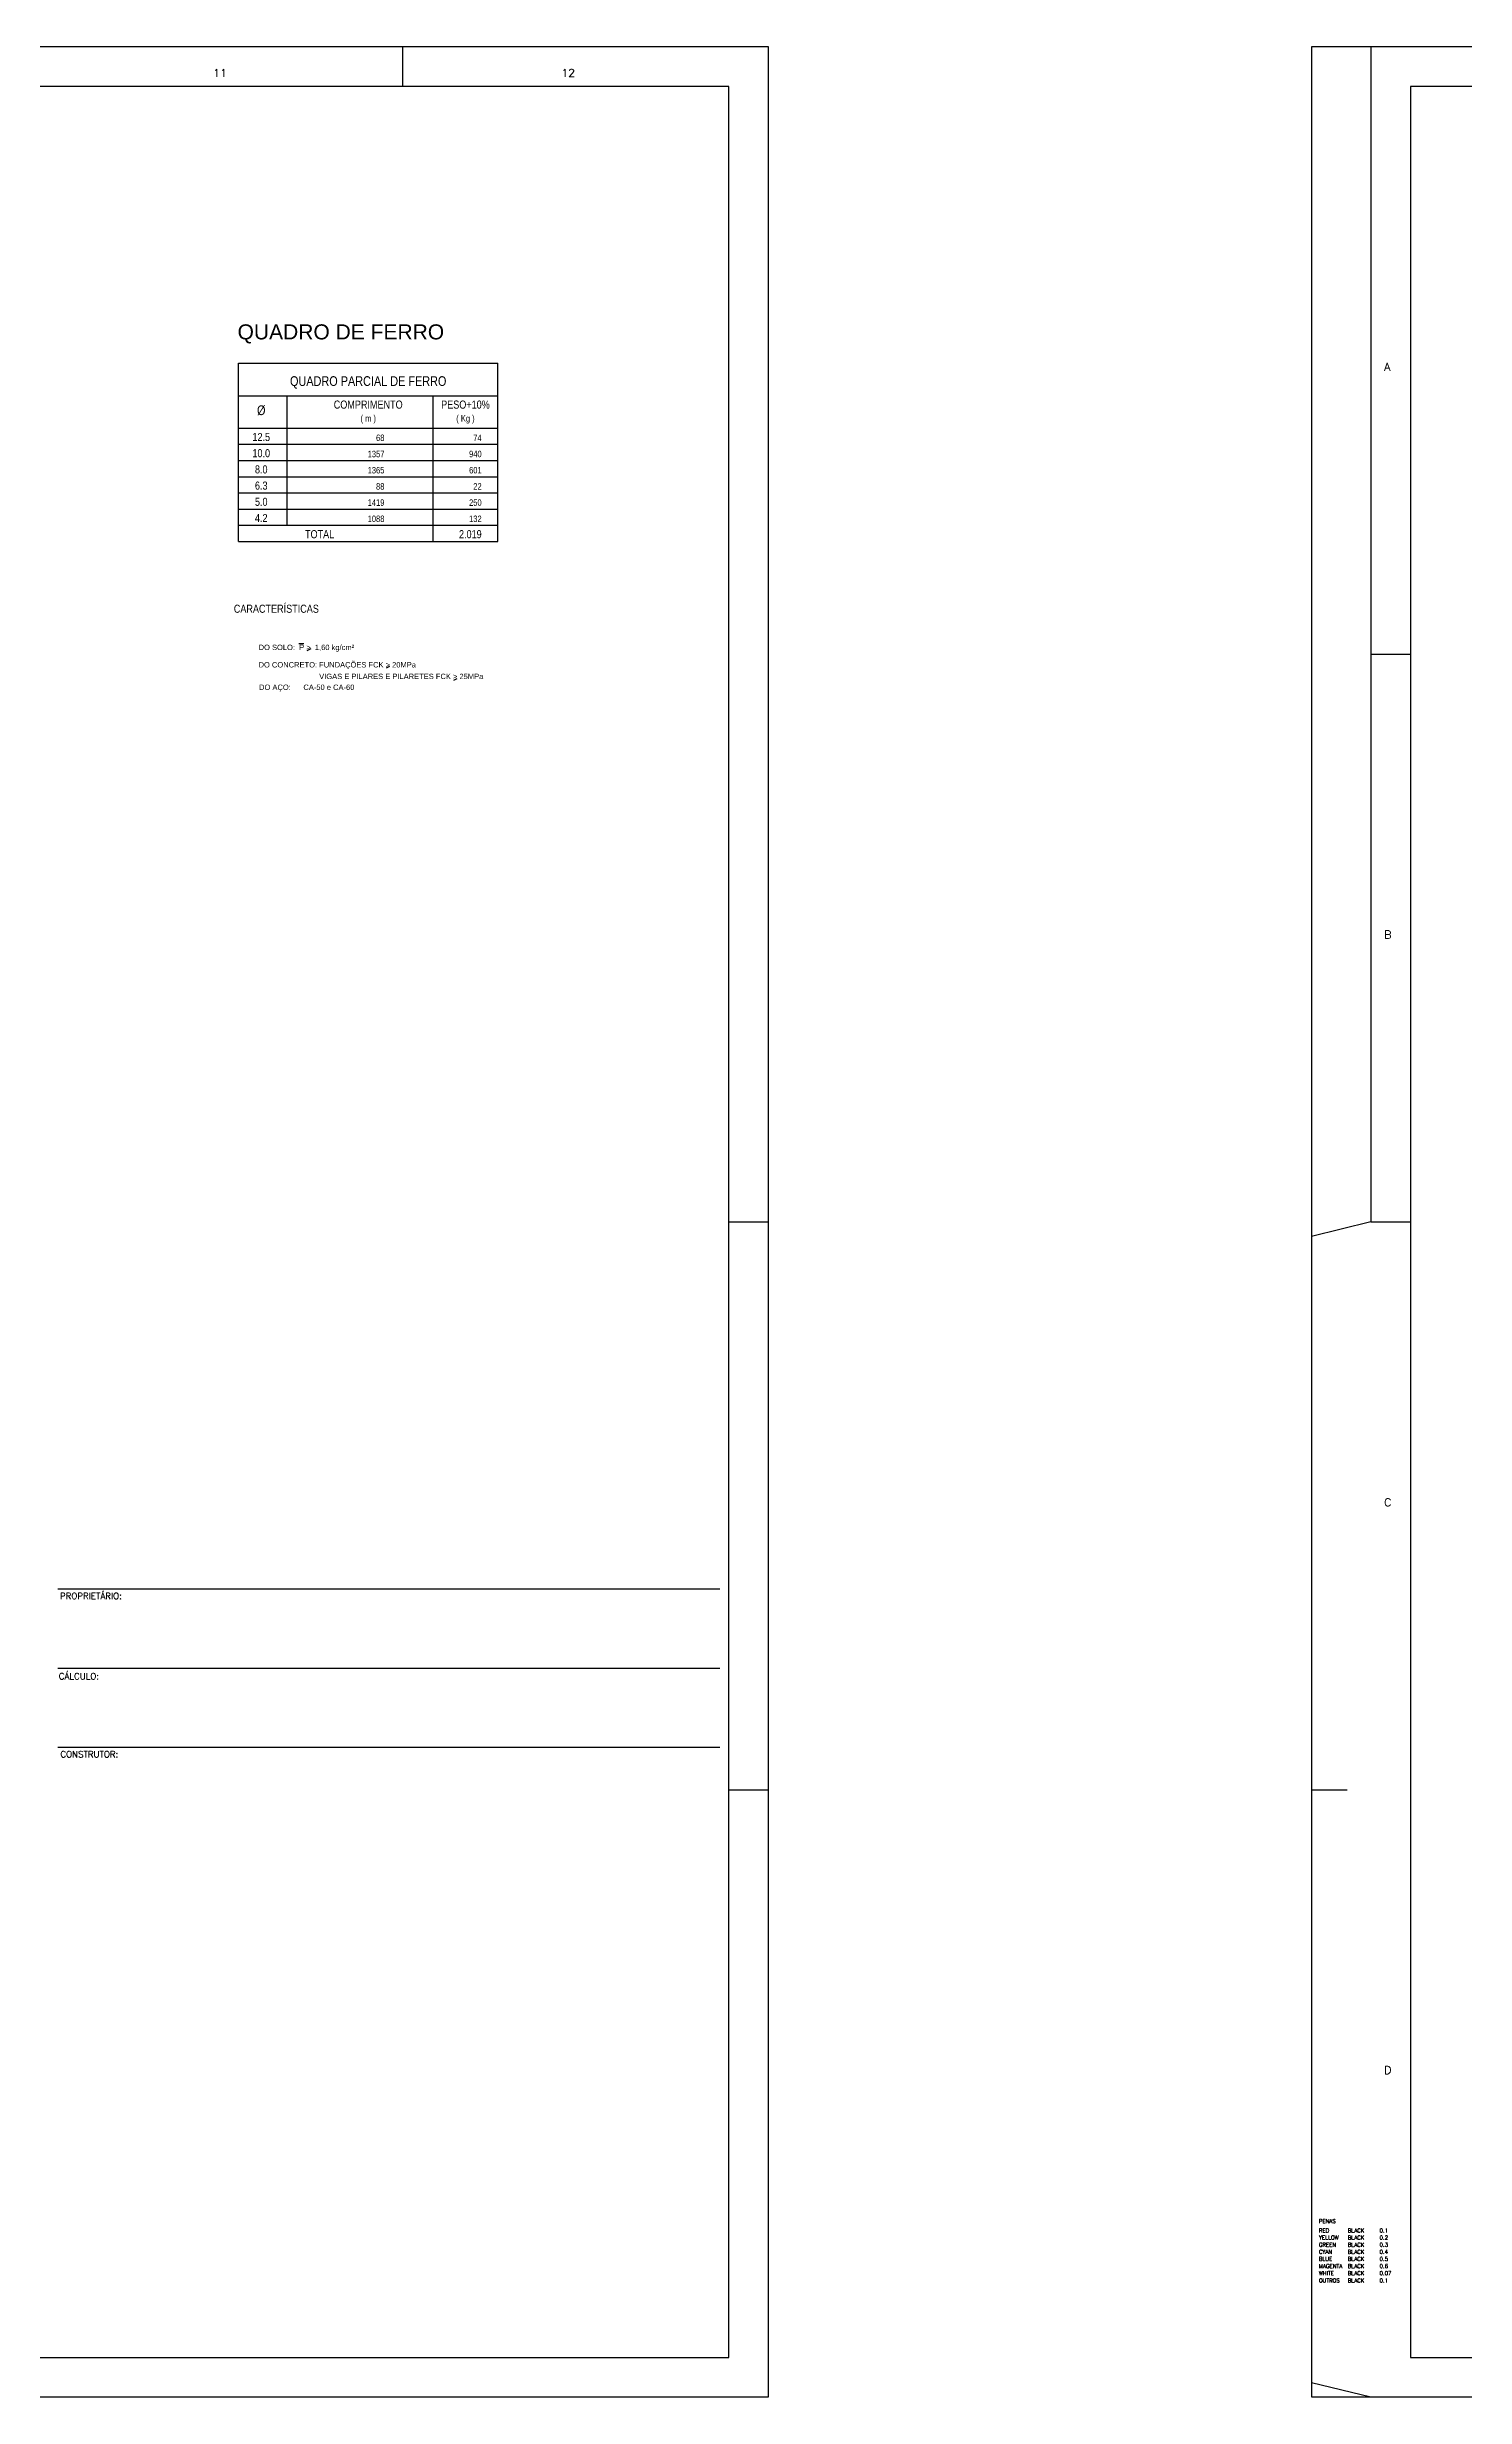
# Model space of a CAD drawing. Header units: millimetres. Extents: x 3659 to 4048, y 1324 to 1399.
# Drawn here: x 3705.69 to 3723.61, y 1324.33 to 1354.03 of the extents above; entities that cross this region are included whole.
import ezdxf
from ezdxf.enums import TextEntityAlignment as Align

# ---------------------------------------------------------------- set-up
doc = ezdxf.new("R2010")
doc.units = ezdxf.units.MM
for name, color, linetype in [('HC_TABELA', 7, 'Continuous'), ('MATRIZ', 8, 'Continuous'), ('Moldura', 2, 'Continuous'), ('PAREDE-CORTADA', 22, 'Continuous'), ('Texto 1', 2, 'Continuous')]:
    doc.layers.add(name, color=color, linetype=linetype)
doc.styles.add('maloca 1', font='romans.shx')
doc.styles.add('ROMANS', font='arial.ttf')

msp = doc.modelspace()

# ---------------------------------------------------------------- linework, layer by layer
at = {"layer": 'HC_TABELA', "color": 3}
for p, q in [((3708.113217, 1350.034187), (3711.389217, 1350.034187)), ((3708.113217, 1347.781937), (3708.113217, 1350.034187)), ((3711.389217, 1347.781937), (3711.389217, 1350.034187)), ((3708.113217, 1349.624687), (3711.389217, 1349.624687)), ((3708.727467, 1347.986687), (3708.727467, 1349.624687)), ((3710.570217, 1347.781937), (3710.570217, 1349.624687)), ((3708.113217, 1349.215187), (3711.389217, 1349.215187)), ((3708.113217, 1347.986687), (3711.389217, 1347.986687)), ((3708.113217, 1347.781937), (3711.389217, 1347.781937))]:
    msp.add_line(p, q, dxfattribs=at)
at = {"layer": 'HC_TABELA', "color": 1}
for p, q in [((3708.113217, 1349.215187), (3711.389217, 1349.215187)), ((3708.113217, 1349.010437), (3711.389217, 1349.010437)), ((3708.113217, 1348.805687), (3711.389217, 1348.805687)), ((3708.113217, 1348.600937), (3711.389217, 1348.600937)), ((3708.113217, 1348.396187), (3711.389217, 1348.396187)), ((3708.113217, 1348.191437), (3711.389217, 1348.191437)), ((3708.113217, 1347.986687), (3711.389217, 1347.986687))]:
    msp.add_line(p, q, dxfattribs=at)
at = {"layer": 'MATRIZ', "color": 2}
msp.add_line((3708.874241, 1346.493334), (3708.938181, 1346.493334), dxfattribs=at)
at = {"layer": 'Moldura', "color": 1}
for p, q in [((3710.182761, 1354.03132), (3710.182761, 1353.53132)), ((3722.41888, 1346.35632), (3722.91888, 1346.35632)), ((3714.307761, 1339.18132), (3714.807761, 1339.18132)), ((3722.41888, 1339.18132), (3722.91888, 1339.18132)), ((3705.829245, 1334.544294), (3714.193356, 1334.544294)), ((3705.829245, 1333.544294), (3714.193356, 1333.544294)), ((3705.829245, 1332.544294), (3714.193356, 1332.544294)), ((3714.307761, 1332.00632), (3714.807761, 1332.00632)), ((3721.66888, 1332.00632), (3722.11888, 1332.00632))]:
    msp.add_line(p, q, dxfattribs=at)
for points in [[(3658.932761, 1324.33132), (3714.807761, 1324.33132), (3714.807761, 1354.03132), (3658.932761, 1354.03132)], [(3721.66888, 1324.33132), (3768.29388, 1324.33132), (3768.29388, 1354.03132), (3721.66888, 1354.03132)]]:
    msp.add_lwpolyline(points, close=True, dxfattribs=at)
msp.add_lwpolyline([(3722.41888, 1354.03132), (3722.41888, 1339.18132), (3721.66888, 1338.999335), (3721.66888, 1324.513305), (3722.41888, 1324.33132)], dxfattribs=at)
at = {"layer": 'Moldura', "color": 6}
for points in [[(3660.182761, 1324.83132), (3714.307761, 1324.83132), (3714.307761, 1353.53132), (3660.182761, 1353.53132)], [(3722.91888, 1324.83132), (3767.79388, 1324.83132), (3767.79388, 1353.53132), (3722.91888, 1353.53132)]]:
    msp.add_lwpolyline(points, close=True, dxfattribs=at)
at = {"layer": 'PAREDE-CORTADA', "color": 2}
msp.add_line((3709.024276, 1346.424729), (3708.976517, 1346.400131), dxfattribs=at)
at = {"layer": 'Texto 1'}
for p, q in [((3709.981553, 1346.183391), (3710.023893, 1346.207836)), ((3710.832632, 1346.02809), (3710.87444, 1346.052228))]:
    msp.add_line(p, q, dxfattribs=at)

# ---------------------------------------------------------------- texts
at = {"color": 4, "style": 'ROMANS'}
msp.add_text('QUADRO DE FERRO ', height=0.19, dxfattribs=at).set_placement((3708.100598, 1350.336033))
at = {"layer": 'DEFPOINTS', "style": 'maloca 1'}
msp.add_text('PENAS ', height=0.05, dxfattribs=at).set_placement((3721.760863, 1326.528179))
at = {"layer": 'DEFPOINTS', "color": 1, "style": 'maloca 1'}
for s, p in [('RED', (3721.760863, 1326.410849)), ('BLACK', (3722.125784, 1326.410849)), ('0.1', (3722.528075, 1326.410849))]:
    msp.add_text(s, height=0.05, dxfattribs=at).set_placement(p)
at = {"layer": 'DEFPOINTS', "color": 2, "style": 'maloca 1'}
for s, p in [('YELLOW', (3721.760863, 1326.320896)), ('BLACK', (3722.125784, 1326.320896)), ('0.2', (3722.528075, 1326.320896))]:
    msp.add_text(s, height=0.05, dxfattribs=at).set_placement(p)
at = {"layer": 'DEFPOINTS', "color": 3, "style": 'maloca 1'}
for s, p in [('GREEN', (3721.760863, 1326.230943)), ('BLACK', (3722.125784, 1326.230943)), ('0.3', (3722.528075, 1326.230943))]:
    msp.add_text(s, height=0.05, dxfattribs=at).set_placement(p)
at = {"layer": 'DEFPOINTS', "color": 4, "style": 'maloca 1'}
for s, p in [('CYAN', (3721.760863, 1326.14099)), ('BLACK', (3722.125784, 1326.14099)), ('0.4', (3722.528075, 1326.14099))]:
    msp.add_text(s, height=0.05, dxfattribs=at).set_placement(p)
at = {"layer": 'DEFPOINTS', "color": 7, "style": 'maloca 1'}
for s, p in [('WHITE', (3721.760863, 1325.87113)), ('BLACK', (3722.125784, 1325.87113)), ('0.07', (3722.528075, 1325.87113))]:
    msp.add_text(s, height=0.05, dxfattribs=at).set_placement(p)
at = {"layer": 'DEFPOINTS', "color": 5, "style": 'maloca 1'}
for s, p in [('BLUE', (3721.760863, 1326.051036)), ('BLACK', (3722.125784, 1326.051036)), ('0.5', (3722.528075, 1326.051036))]:
    msp.add_text(s, height=0.05, dxfattribs=at).set_placement(p)
at = {"layer": 'DEFPOINTS', "color": 6, "style": 'maloca 1'}
for s, p in [('MAGENTA', (3721.760863, 1325.961083)), ('BLACK', (3722.125784, 1325.961083)), ('0.6', (3722.528075, 1325.961083))]:
    msp.add_text(s, height=0.05, dxfattribs=at).set_placement(p)
at = {"layer": 'HC_TABELA', "color": 3, "style": 'ROMANS', "width": 0.8}
for s, height, p in [('QUADRO PARCIAL DE FERRO', 0.12285, (3709.751217, 1349.747537)), ('%%C', 0.12285, (3708.399867, 1349.378987)), ('COMPRIMENTO', 0.102375, (3709.751217, 1349.460887)), ('( m )', 0.0819, (3709.751217, 1349.297087)), ('PESO+10%%%', 0.102375, (3710.979717, 1349.460887)), ('( Kg )', 0.0819, (3710.979717, 1349.297087)), ('12.5', 0.102375, (3708.399867, 1349.051387)), ('10.0', 0.102375, (3708.399867, 1348.846637)), ('8.0', 0.102375, (3708.399867, 1348.641887)), ('6.3', 0.102375, (3708.399867, 1348.437137)), ('4.2', 0.102375, (3708.399867, 1348.027637)), ('5.0', 0.102375, (3708.399867, 1348.232387)), ('TOTAL', 0.102375, (3709.136967, 1347.822887))]:
    msp.add_text(s, height=height, dxfattribs=at).set_placement(p, align=Align.CENTER)
at = {"layer": 'HC_TABELA', "color": 2, "style": 'ROMANS', "width": 0.8}
for s, p in [('68', (3709.955967, 1349.051387)), ('74', (3711.184467, 1349.051387)), ('1357', (3709.955967, 1348.846637)), ('1365', (3709.955967, 1348.641887)), ('940', (3711.184467, 1348.846637)), ('601', (3711.184467, 1348.641887)), ('88', (3709.955967, 1348.437137)), ('22', (3711.184467, 1348.437137)), ('1419', (3709.955967, 1348.232387)), ('1088', (3709.955967, 1348.027637)), ('250', (3711.184467, 1348.232387)), ('132', (3711.184467, 1348.027637))]:
    msp.add_text(s, height=0.0819, dxfattribs=at).set_placement(p, align=Align.RIGHT)
at = {"layer": 'HC_TABELA', "color": 3, "style": 'ROMANS', "width": 0.8}
for s, p in [('2.019', (3711.184467, 1347.822887)), ('CARACTERÍSTICAS', (3709.127507, 1346.880746))]:
    msp.add_text(s, height=0.102375, dxfattribs=at).set_placement(p, align=Align.RIGHT)
at = {"layer": 'MATRIZ', "style": 'maloca 1'}
for s, p in [('OUTROS', (3721.760863, 1325.778272)), ('BLACK', (3722.125784, 1325.778272)), ('0.1', (3722.528075, 1325.778272))]:
    msp.add_text(s, height=0.05, dxfattribs=at).set_placement(p)
at = {"layer": 'Moldura', "color": 1, "style": 'maloca 1'}
for s, p in [('11', (3707.79274, 1353.652524)), ('12', (3712.192479, 1353.652524)), ('A', (3722.58679, 1349.938396)), ('B', (3722.58679, 1342.763396)), ('C', (3722.58679, 1335.588396)), ('D', (3722.58679, 1328.413396))]:
    msp.add_text(s, height=0.1, dxfattribs=at).set_placement(p)
at = {"layer": 'Moldura', "style": 'maloca 1'}
for s, p in [('PROPRIETÁRIO:', (3706.24799, 1334.414876)), ('CÁLCULO:', (3706.096356, 1333.400667)), ('CONSTRUTOR:', (3706.228131, 1332.414876))]:
    msp.add_text(s, height=0.08, dxfattribs=at).set_placement(p, align=Align.CENTER)
at = {"layer": 'Texto 1', "style": 'ROMANS'}
for s, p in [('DO SOLO:  P >  1,60 kg/cm²', (3709.573676, 1346.409684)), ('DO CONCRETO: FUNDAÇÕES FCK > 20MPa', (3710.354291, 1346.189699)), ('  VIGAS E PILARES E PILARETES FCK > 25MPa', (3711.205357, 1346.042817)), ('DO AÇO:      CA-50 e CA-60', (3709.57667, 1345.905425))]:
    msp.add_text(s, height=0.06804, dxfattribs=at).set_placement(p, align=Align.RIGHT)

doc.saveas('drawing.dxf')
